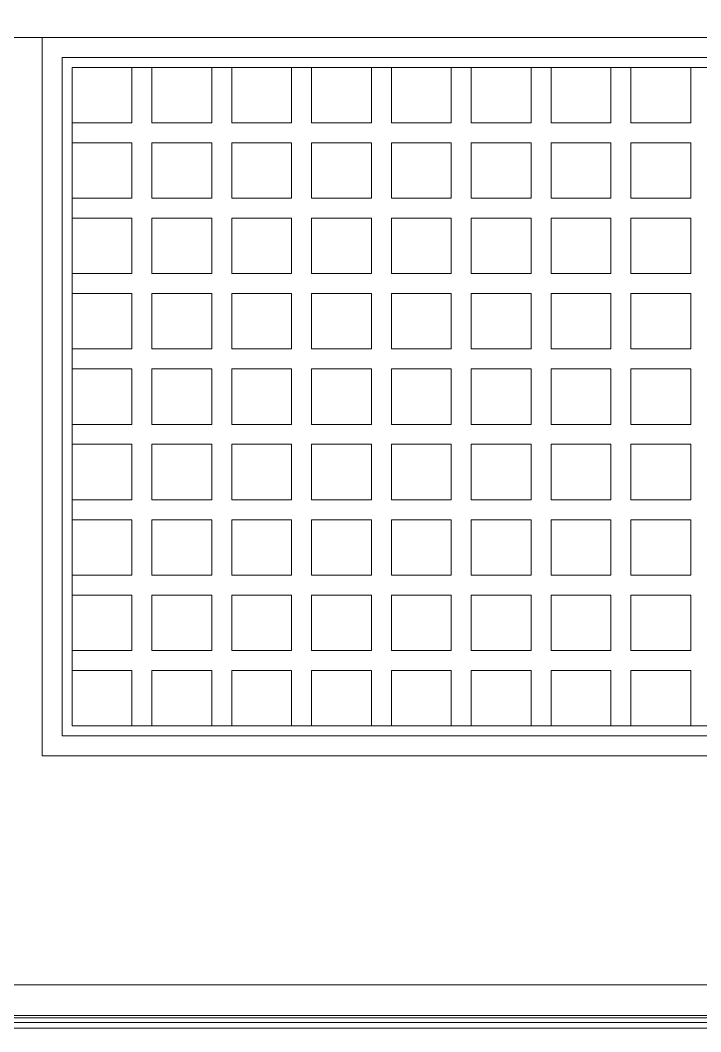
# Model space of a CAD drawing. Header units: millimetres. Extents: x 3554773 to 3850347, y -1853213 to -1653133.
# Drawn here: x 3575784 to 3582679, y -1706796 to -1696545 of the extents above; entities that cross this region are included whole.
import ezdxf

# ---------------------------------------------------------------- set-up
doc = ezdxf.new("R2010")
doc.units = ezdxf.units.MM
doc.header["$MEASUREMENT"] = 0
doc.set_wipeout_variables(frame=1)
doc.linetypes.add('Wipeout_Contour', pattern=[1000, 0, -1000])
doc.layers.add('Structural - Bearing', color=7, linetype='Continuous')
for name, color, linetype, lineweight, true_color in [('Structural - Bearing_Pen_No__3', 7, 'Continuous', 18, 0xff6600), ('Structural - Bearing_Pen_No__87', 7, 'Continuous', 20, 0x6a6a6a), ('Structural - Bearing_Pen_No__90', 7, 'Continuous', 20, 0x00bfbf)]:
    doc.layers.add(name, color=color, linetype=linetype, lineweight=lineweight, true_color=true_color)

msp = doc.modelspace()

# ---------------------------------------------------------------- wipeouts: each hides what was drawn before it
at = {"color": 254, "linetype": 'Wipeout_Contour', "lineweight": 0, "ltscale": 16237779.40651914}
msp.add_wipeout([(3567378, -1706760), (3567378, -1706796), (3591239, -1706796), (3591239, -1706760)], dxfattribs=at).dxf.layer = 'Structural - Bearing'

# ---------------------------------------------------------------- next in the draw order: wipeouts: each hides what was drawn before it
at = {"color": 254, "linetype": 'Wipeout_Contour', "lineweight": 0, "ltscale": 16237755.21711106}
msp.add_wipeout([(3591239, -1706702), (3567359, -1706702), (3567378, -1706760), (3591239, -1706760)], dxfattribs=at).dxf.layer = 'Structural - Bearing'

# ---------------------------------------------------------------- next in the draw order: linework, layer by layer
at = {"layer": 'Structural - Bearing_Pen_No__87', "linetype": 'Continuous'}
msp.add_line((3567378, -1706760), (3591239, -1706760), dxfattribs=at)

# ---------------------------------------------------------------- next in the draw order: wipeouts: each hides what was drawn before it
at = {"color": 254, "linetype": 'Wipeout_Contour', "lineweight": 0, "ltscale": 16237719.67609601}
msp.add_wipeout([(3591239, -1706656), (3567318, -1706656), (3567359, -1706702), (3591239, -1706702)], dxfattribs=at).dxf.layer = 'Structural - Bearing'

# ---------------------------------------------------------------- next in the draw order: wipeouts: each hides what was drawn before it
at = {"color": 254, "linetype": 'Wipeout_Contour', "lineweight": 0, "ltscale": 16237682.89286843}
msp.add_wipeout([(3591239, -1706630), (3567262, -1706630), (3567318, -1706656), (3591239, -1706656)], dxfattribs=at).dxf.layer = 'Structural - Bearing'

# ---------------------------------------------------------------- next in the draw order: linework, layer by layer
at = {"layer": 'Structural - Bearing_Pen_No__87', "linetype": 'Continuous'}
msp.add_line((3591239, -1706702), (3567359, -1706702), dxfattribs=at)

# ---------------------------------------------------------------- next in the draw order: wipeouts: each hides what was drawn before it
at = {"color": 254, "linetype": 'Wipeout_Contour', "lineweight": 0, "ltscale": 16237487.79429824}
msp.add_wipeout([(3567011, -1706321), (3567011, -1706630), (3591239, -1706630), (3591239, -1706321)], dxfattribs=at).dxf.layer = 'Structural - Bearing'

# ---------------------------------------------------------------- next in the draw order: linework, layer by layer
at = {"layer": 'Structural - Bearing_Pen_No__87', "linetype": 'Continuous'}
for p, q in [((3591239, -1706630), (3567011, -1706630)), ((3567318, -1706656), (3591239, -1706656))]:
    msp.add_line(p, q, dxfattribs=at)

# ---------------------------------------------------------------- next in the draw order: wipeouts: each hides what was drawn before it
at = {"color": 254, "linetype": 'Wipeout_Contour', "lineweight": 0, "ltscale": 32477398.95021086}
msp.add_wipeout([(3574927, -1696720), (3574927, -1706321), (3591239, -1706321), (3591239, -1696720), (3590161, -1696720), (3590161, -1704000), (3576006, -1704000), (3576006, -1696720)], dxfattribs=at).dxf.layer = 'Structural - Bearing'

# ---------------------------------------------------------------- next in the draw order: linework, layer by layer
at = {"layer": 'Structural - Bearing_Pen_No__87', "linetype": 'Continuous'}
msp.add_line((3591239, -1706321), (3567011, -1706321), dxfattribs=at)

# ---------------------------------------------------------------- next in the draw order: wipeouts: each hides what was drawn before it
at = {"color": 254, "linetype": 'Wipeout_Contour', "lineweight": 0, "ltscale": 16236540.83885354}
msp.add_wipeout([(3574927, -1694900), (3574927, -1696720), (3591239, -1696720), (3591239, -1694900)], dxfattribs=at).dxf.layer = 'Structural - Bearing'
at = {"color": 254, "linetype": 'Wipeout_Contour', "lineweight": 0, "ltscale": 16232210.89674175}
msp.add_wipeout([(3576208, -1696923), (3576006, -1696923), (3576006, -1703798), (3576208, -1703798)], dxfattribs=at).dxf.layer = 'Structural - Bearing'
at = {"color": 254, "linetype": 'Wipeout_Contour', "lineweight": 0, "ltscale": 16232422.37754603}
msp.add_wipeout([(3577724, -1697788), (3577118, -1697788), (3577118, -1698349), (3577724, -1698349)], dxfattribs=at).dxf.layer = 'Structural - Bearing'
at = {"color": 254, "linetype": 'Wipeout_Contour', "lineweight": 0, "ltscale": 16233146.34781545}
msp.add_wipeout([(3577927, -1697788), (3577927, -1698349), (3578533, -1698349), (3578533, -1697788)], dxfattribs=at).dxf.layer = 'Structural - Bearing'
at = {"color": 254, "linetype": 'Wipeout_Contour', "lineweight": 0, "ltscale": 16233870.32522223}
msp.add_wipeout([(3579342, -1697788), (3578736, -1697788), (3578736, -1698349), (3579342, -1698349)], dxfattribs=at).dxf.layer = 'Structural - Bearing'
at = {"color": 254, "linetype": 'Wipeout_Contour', "lineweight": 0, "ltscale": 16234594.30978681}
msp.add_wipeout([(3580151, -1697788), (3579544, -1697788), (3579544, -1698349), (3580151, -1698349)], dxfattribs=at).dxf.layer = 'Structural - Bearing'
at = {"color": 254, "linetype": 'Wipeout_Contour', "lineweight": 0, "ltscale": 16235318.30148653}
msp.add_wipeout([(3580960, -1697788), (3580353, -1697788), (3580353, -1698349), (3580960, -1698349)], dxfattribs=at).dxf.layer = 'Structural - Bearing'
at = {"color": 254, "linetype": 'Wipeout_Contour', "lineweight": 0, "ltscale": 16236042.30029968}
msp.add_wipeout([(3581769, -1697788), (3581162, -1697788), (3581162, -1698349), (3581769, -1698349)], dxfattribs=at).dxf.layer = 'Structural - Bearing'
at = {"color": 254, "linetype": 'Wipeout_Contour', "lineweight": 0, "ltscale": 16236766.30615601}
msp.add_wipeout([(3581971, -1698349), (3582578, -1698349), (3582578, -1697788), (3581971, -1697788)], dxfattribs=at).dxf.layer = 'Structural - Bearing'
at = {"color": 254, "linetype": 'Wipeout_Contour', "lineweight": 0, "ltscale": 16232743.88091555}
msp.add_wipeout([(3577118, -1698552), (3577118, -1699113), (3577724, -1699113), (3577724, -1698552)], dxfattribs=at).dxf.layer = 'Structural - Bearing'
at = {"color": 254, "linetype": 'Wipeout_Contour', "lineweight": 0, "ltscale": 16233467.83684676}
msp.add_wipeout([(3577927, -1699113), (3578533, -1699113), (3578533, -1698552), (3577927, -1698552)], dxfattribs=at).dxf.layer = 'Structural - Bearing'
at = {"color": 254, "linetype": 'Wipeout_Contour', "lineweight": 0, "ltscale": 16234191.79991647}
msp.add_wipeout([(3579342, -1698552), (3578736, -1698552), (3578736, -1699113), (3579342, -1699113)], dxfattribs=at).dxf.layer = 'Structural - Bearing'
at = {"color": 254, "linetype": 'Wipeout_Contour', "lineweight": 0, "ltscale": 16234915.77012372}
msp.add_wipeout([(3579544, -1699113), (3580151, -1699113), (3580151, -1698552), (3579544, -1698552)], dxfattribs=at).dxf.layer = 'Structural - Bearing'
at = {"color": 254, "linetype": 'Wipeout_Contour', "lineweight": 0, "ltscale": 16235639.74746756}
msp.add_wipeout([(3580353, -1698552), (3580353, -1699113), (3580960, -1699113), (3580960, -1698552)], dxfattribs=at).dxf.layer = 'Structural - Bearing'
at = {"color": 254, "linetype": 'Wipeout_Contour', "lineweight": 0, "ltscale": 16236363.73194705}
msp.add_wipeout([(3581769, -1698552), (3581162, -1698552), (3581162, -1699113), (3581769, -1699113)], dxfattribs=at).dxf.layer = 'Structural - Bearing'
at = {"color": 254, "linetype": 'Wipeout_Contour', "lineweight": 0, "ltscale": 16237087.72347086}
msp.add_wipeout([(3582578, -1698552), (3581971, -1698552), (3581971, -1699113), (3582578, -1699113)], dxfattribs=at).dxf.layer = 'Structural - Bearing'
at = {"color": 254, "linetype": 'Wipeout_Contour', "lineweight": 0, "ltscale": 16233065.41308431}
msp.add_wipeout([(3577724, -1699316), (3577118, -1699316), (3577118, -1699877), (3577724, -1699877)], dxfattribs=at).dxf.layer = 'Structural - Bearing'
at = {"color": 254, "linetype": 'Wipeout_Contour', "lineweight": 0, "ltscale": 16233789.35467659}
msp.add_wipeout([(3577927, -1699877), (3578533, -1699877), (3578533, -1699316), (3577927, -1699316)], dxfattribs=at).dxf.layer = 'Structural - Bearing'
at = {"color": 254, "linetype": 'Wipeout_Contour', "lineweight": 0, "ltscale": 16234513.30340851}
msp.add_wipeout([(3578736, -1699877), (3579342, -1699877), (3579342, -1699316), (3578736, -1699316)], dxfattribs=at).dxf.layer = 'Structural - Bearing'
at = {"color": 254, "linetype": 'Wipeout_Contour', "lineweight": 0, "ltscale": 16235237.2593005}
msp.add_wipeout([(3579544, -1699316), (3579544, -1699877), (3580151, -1699877), (3580151, -1699316)], dxfattribs=at).dxf.layer = 'Structural - Bearing'
at = {"color": 254, "linetype": 'Wipeout_Contour', "lineweight": 0, "ltscale": 16235961.22232991}
msp.add_wipeout([(3580353, -1699877), (3580960, -1699877), (3580960, -1699316), (3580353, -1699316)], dxfattribs=at).dxf.layer = 'Structural - Bearing'
at = {"color": 254, "linetype": 'Wipeout_Contour', "lineweight": 0, "ltscale": 16236685.19247502}
msp.add_wipeout([(3581769, -1699316), (3581162, -1699316), (3581162, -1699877), (3581769, -1699877)], dxfattribs=at).dxf.layer = 'Structural - Bearing'
at = {"color": 254, "linetype": 'Wipeout_Contour', "lineweight": 0, "ltscale": 16237409.16966559}
msp.add_wipeout([(3581971, -1699877), (3582578, -1699877), (3582578, -1699316), (3581971, -1699316)], dxfattribs=at).dxf.layer = 'Structural - Bearing'
at = {"color": 254, "linetype": 'Wipeout_Contour', "lineweight": 0, "ltscale": 16233386.97405058}
msp.add_wipeout([(3577118, -1700079), (3577118, -1700641), (3577724, -1700641), (3577724, -1700079)], dxfattribs=at).dxf.layer = 'Structural - Bearing'
at = {"color": 254, "linetype": 'Wipeout_Contour', "lineweight": 0, "ltscale": 16234110.90130322}
msp.add_wipeout([(3577927, -1700079), (3577927, -1700641), (3578533, -1700641), (3578533, -1700079)], dxfattribs=at).dxf.layer = 'Structural - Bearing'
at = {"color": 254, "linetype": 'Wipeout_Contour', "lineweight": 0, "ltscale": 16234834.83569663}
msp.add_wipeout([(3578736, -1700079), (3578736, -1700641), (3579342, -1700641), (3579342, -1700079)], dxfattribs=at).dxf.layer = 'Structural - Bearing'
at = {"color": 254, "linetype": 'Wipeout_Contour', "lineweight": 0, "ltscale": 16235558.77720847}
msp.add_wipeout([(3579544, -1700079), (3579544, -1700641), (3580151, -1700641), (3580151, -1700079)], dxfattribs=at).dxf.layer = 'Structural - Bearing'
at = {"color": 254, "linetype": 'Wipeout_Contour', "lineweight": 0, "ltscale": 16236282.72585947}
msp.add_wipeout([(3580353, -1700641), (3580960, -1700641), (3580960, -1700079), (3580353, -1700079)], dxfattribs=at).dxf.layer = 'Structural - Bearing'
at = {"color": 254, "linetype": 'Wipeout_Contour', "lineweight": 0, "ltscale": 16237006.68166949}
msp.add_wipeout([(3581162, -1700641), (3581769, -1700641), (3581769, -1700079), (3581162, -1700079)], dxfattribs=at).dxf.layer = 'Structural - Bearing'
at = {"color": 254, "linetype": 'Wipeout_Contour', "lineweight": 0, "ltscale": 16237730.64452611}
msp.add_wipeout([(3581971, -1700079), (3581971, -1700641), (3582578, -1700641), (3582578, -1700079)], dxfattribs=at).dxf.layer = 'Structural - Bearing'
at = {"color": 254, "linetype": 'Wipeout_Contour', "lineweight": 0, "ltscale": 16233708.56372767}
msp.add_wipeout([(3577118, -1700843), (3577118, -1701405), (3577724, -1701405), (3577724, -1700843)], dxfattribs=at).dxf.layer = 'Structural - Bearing'
at = {"color": 254, "linetype": 'Wipeout_Contour', "lineweight": 0, "ltscale": 16234432.47663996}
msp.add_wipeout([(3577927, -1701405), (3578533, -1701405), (3578533, -1700843), (3577927, -1700843)], dxfattribs=at).dxf.layer = 'Structural - Bearing'
at = {"color": 254, "linetype": 'Wipeout_Contour', "lineweight": 0, "ltscale": 16235156.39669415}
msp.add_wipeout([(3579342, -1700843), (3578736, -1700843), (3578736, -1701405), (3579342, -1701405)], dxfattribs=at).dxf.layer = 'Structural - Bearing'
at = {"color": 254, "linetype": 'Wipeout_Contour', "lineweight": 0, "ltscale": 16235880.3238679}
msp.add_wipeout([(3579544, -1701405), (3580151, -1701405), (3580151, -1700843), (3579544, -1700843)], dxfattribs=at).dxf.layer = 'Structural - Bearing'
at = {"color": 254, "linetype": 'Wipeout_Contour', "lineweight": 0, "ltscale": 16236604.25818197}
msp.add_wipeout([(3580353, -1700843), (3580353, -1701405), (3580960, -1701405), (3580960, -1700843)], dxfattribs=at).dxf.layer = 'Structural - Bearing'
at = {"color": 254, "linetype": 'Wipeout_Contour', "lineweight": 0, "ltscale": 16237328.19965617}
msp.add_wipeout([(3581162, -1701405), (3581769, -1701405), (3581769, -1700843), (3581162, -1700843)], dxfattribs=at).dxf.layer = 'Structural - Bearing'
at = {"color": 254, "linetype": 'Wipeout_Contour', "lineweight": 0, "ltscale": 16238052.14817813}
msp.add_wipeout([(3582578, -1700843), (3581971, -1700843), (3581971, -1701405), (3582578, -1701405)], dxfattribs=at).dxf.layer = 'Structural - Bearing'
at = {"color": 254, "linetype": 'Wipeout_Contour', "lineweight": 0, "ltscale": 16234030.18228384}
msp.add_wipeout([(3577118, -1702169), (3577724, -1702169), (3577724, -1701607), (3577118, -1701607)], dxfattribs=at).dxf.layer = 'Structural - Bearing'
at = {"color": 254, "linetype": 'Wipeout_Contour', "lineweight": 0, "ltscale": 16234754.08085505}
msp.add_wipeout([(3578533, -1701607), (3577927, -1701607), (3577927, -1702169), (3578533, -1702169)], dxfattribs=at).dxf.layer = 'Structural - Bearing'
at = {"color": 254, "linetype": 'Wipeout_Contour', "lineweight": 0, "ltscale": 16235477.98656931}
msp.add_wipeout([(3578736, -1701607), (3578736, -1702169), (3579342, -1702169), (3579342, -1701607)], dxfattribs=at).dxf.layer = 'Structural - Bearing'
at = {"color": 254, "linetype": 'Wipeout_Contour', "lineweight": 0, "ltscale": 16236201.89942566}
msp.add_wipeout([(3580151, -1701607), (3579544, -1701607), (3579544, -1702169), (3580151, -1702169)], dxfattribs=at).dxf.layer = 'Structural - Bearing'
at = {"color": 254, "linetype": 'Wipeout_Contour', "lineweight": 0, "ltscale": 16236925.81942315}
msp.add_wipeout([(3580353, -1702169), (3580960, -1702169), (3580960, -1701607), (3580353, -1701607)], dxfattribs=at).dxf.layer = 'Structural - Bearing'
at = {"color": 254, "linetype": 'Wipeout_Contour', "lineweight": 0, "ltscale": 16237649.74656083}
msp.add_wipeout([(3581769, -1701607), (3581162, -1701607), (3581162, -1702169), (3581769, -1702169)], dxfattribs=at).dxf.layer = 'Structural - Bearing'
at = {"color": 254, "linetype": 'Wipeout_Contour', "lineweight": 0, "ltscale": 16238373.68074739}
msp.add_wipeout([(3581971, -1702169), (3582578, -1702169), (3582578, -1701607), (3581971, -1701607)], dxfattribs=at).dxf.layer = 'Structural - Bearing'
at = {"color": 254, "linetype": 'Wipeout_Contour', "lineweight": 0, "ltscale": 16234351.82963241}
msp.add_wipeout([(3577118, -1702933), (3577724, -1702933), (3577724, -1702371), (3577118, -1702371)], dxfattribs=at).dxf.layer = 'Structural - Bearing'
at = {"color": 254, "linetype": 'Wipeout_Contour', "lineweight": 0, "ltscale": 16235075.71386182}
msp.add_wipeout([(3577927, -1702933), (3578533, -1702933), (3578533, -1702371), (3577927, -1702371)], dxfattribs=at).dxf.layer = 'Structural - Bearing'
at = {"color": 254, "linetype": 'Wipeout_Contour', "lineweight": 0, "ltscale": 16235799.60523542}
msp.add_wipeout([(3578736, -1702371), (3578736, -1702933), (3579342, -1702933), (3579342, -1702371)], dxfattribs=at).dxf.layer = 'Structural - Bearing'
at = {"color": 254, "linetype": 'Wipeout_Contour', "lineweight": 0, "ltscale": 16236523.50373086}
msp.add_wipeout([(3579544, -1702933), (3580151, -1702933), (3580151, -1702371), (3579544, -1702371)], dxfattribs=at).dxf.layer = 'Structural - Bearing'
at = {"color": 254, "linetype": 'Wipeout_Contour', "lineweight": 0, "ltscale": 16237247.40936888}
msp.add_wipeout([(3580353, -1702933), (3580960, -1702933), (3580960, -1702371), (3580353, -1702371)], dxfattribs=at).dxf.layer = 'Structural - Bearing'
at = {"color": 254, "linetype": 'Wipeout_Contour', "lineweight": 0, "ltscale": 16237971.32216932}
msp.add_wipeout([(3581162, -1702933), (3581769, -1702933), (3581769, -1702371), (3581162, -1702371)], dxfattribs=at).dxf.layer = 'Structural - Bearing'
at = {"color": 254, "linetype": 'Wipeout_Contour', "lineweight": 0, "ltscale": 16238695.24201978}
msp.add_wipeout([(3582578, -1702371), (3581971, -1702371), (3581971, -1702933), (3582578, -1702933)], dxfattribs=at).dxf.layer = 'Structural - Bearing'

# ---------------------------------------------------------------- next in the draw order: linework, layer by layer
at = {"layer": 'Structural - Bearing_Pen_No__3', "linetype": 'Continuous'}
for p, q in [((3577118, -1697788), (3577724, -1697788)), ((3577118, -1697788), (3577118, -1698349)), ((3577724, -1698349), (3577724, -1697788)), ((3577927, -1697788), (3578533, -1697788)), ((3577927, -1697788), (3577927, -1698349)), ((3578533, -1698349), (3578533, -1697788)), ((3578736, -1697788), (3579342, -1697788)), ((3578736, -1697788), (3578736, -1698349)), ((3579342, -1698349), (3579342, -1697788)), ((3579544, -1697788), (3580151, -1697788)), ((3579544, -1697788), (3579544, -1698349)), ((3580151, -1698349), (3580151, -1697788)), ((3580353, -1697788), (3580960, -1697788)), ((3580353, -1697788), (3580353, -1698349)), ((3580960, -1698349), (3580960, -1697788)), ((3581162, -1697788), (3581769, -1697788)), ((3581162, -1697788), (3581162, -1698349)), ((3581769, -1698349), (3581769, -1697788)), ((3581971, -1697788), (3582578, -1697788)), ((3581971, -1697788), (3581971, -1698349)), ((3582578, -1698349), (3582578, -1697788)), ((3577724, -1698349), (3577118, -1698349)), ((3578533, -1698349), (3577927, -1698349)), ((3579342, -1698349), (3578736, -1698349)), ((3580151, -1698349), (3579544, -1698349)), ((3580960, -1698349), (3580353, -1698349)), ((3581769, -1698349), (3581162, -1698349)), ((3582578, -1698349), (3581971, -1698349)), ((3577118, -1698552), (3577118, -1699113)), ((3577724, -1698552), (3577118, -1698552)), ((3577724, -1699113), (3577724, -1698552)), ((3577927, -1698552), (3577927, -1699113)), ((3578533, -1698552), (3577927, -1698552)), ((3578533, -1699113), (3578533, -1698552)), ((3578736, -1698552), (3578736, -1699113)), ((3579342, -1698552), (3578736, -1698552)), ((3579342, -1699113), (3579342, -1698552)), ((3579544, -1698552), (3579544, -1699113)), ((3580151, -1698552), (3579544, -1698552)), ((3580151, -1699113), (3580151, -1698552)), ((3580353, -1698552), (3580353, -1699113)), ((3580960, -1698552), (3580353, -1698552)), ((3580960, -1699113), (3580960, -1698552)), ((3581162, -1698552), (3581162, -1699113)), ((3581769, -1698552), (3581162, -1698552)), ((3581769, -1699113), (3581769, -1698552)), ((3581971, -1698552), (3581971, -1699113)), ((3582578, -1698552), (3581971, -1698552)), ((3582578, -1699113), (3582578, -1698552)), ((3577724, -1699113), (3577118, -1699113)), ((3578533, -1699113), (3577927, -1699113)), ((3579342, -1699113), (3578736, -1699113)), ((3580151, -1699113), (3579544, -1699113)), ((3580960, -1699113), (3580353, -1699113)), ((3581769, -1699113), (3581162, -1699113)), ((3582578, -1699113), (3581971, -1699113)), ((3577118, -1699316), (3577118, -1699877)), ((3577724, -1699316), (3577118, -1699316)), ((3577724, -1699877), (3577724, -1699316)), ((3577927, -1699316), (3577927, -1699877)), ((3578533, -1699316), (3577927, -1699316)), ((3578533, -1699877), (3578533, -1699316)), ((3578736, -1699316), (3578736, -1699877)), ((3579342, -1699316), (3578736, -1699316)), ((3579342, -1699877), (3579342, -1699316)), ((3579544, -1699316), (3579544, -1699877)), ((3580151, -1699316), (3579544, -1699316)), ((3580151, -1699877), (3580151, -1699316)), ((3580353, -1699316), (3580353, -1699877)), ((3580960, -1699316), (3580353, -1699316)), ((3580960, -1699877), (3580960, -1699316)), ((3581162, -1699316), (3581162, -1699877)), ((3581769, -1699316), (3581162, -1699316)), ((3581769, -1699877), (3581769, -1699316)), ((3581971, -1699316), (3581971, -1699877)), ((3582578, -1699316), (3581971, -1699316)), ((3582578, -1699877), (3582578, -1699316)), ((3577724, -1699877), (3577118, -1699877)), ((3578533, -1699877), (3577927, -1699877)), ((3579342, -1699877), (3578736, -1699877)), ((3580151, -1699877), (3579544, -1699877)), ((3580960, -1699877), (3580353, -1699877)), ((3581769, -1699877), (3581162, -1699877)), ((3582578, -1699877), (3581971, -1699877)), ((3577118, -1700079), (3577118, -1700641)), ((3577724, -1700079), (3577118, -1700079)), ((3577724, -1700641), (3577724, -1700079)), ((3577927, -1700079), (3577927, -1700641)), ((3578533, -1700079), (3577927, -1700079)), ((3578533, -1700641), (3578533, -1700079)), ((3578736, -1700079), (3578736, -1700641)), ((3579342, -1700079), (3578736, -1700079)), ((3579342, -1700641), (3579342, -1700079)), ((3579544, -1700079), (3579544, -1700641)), ((3580151, -1700079), (3579544, -1700079)), ((3580151, -1700641), (3580151, -1700079)), ((3580353, -1700079), (3580353, -1700641)), ((3580960, -1700079), (3580353, -1700079)), ((3580960, -1700641), (3580960, -1700079)), ((3581162, -1700079), (3581162, -1700641)), ((3581769, -1700079), (3581162, -1700079)), ((3581769, -1700641), (3581769, -1700079)), ((3581971, -1700079), (3581971, -1700641)), ((3582578, -1700079), (3581971, -1700079)), ((3582578, -1700641), (3582578, -1700079)), ((3577724, -1700641), (3577118, -1700641)), ((3578533, -1700641), (3577927, -1700641)), ((3579342, -1700641), (3578736, -1700641)), ((3580151, -1700641), (3579544, -1700641)), ((3580960, -1700641), (3580353, -1700641)), ((3581769, -1700641), (3581162, -1700641)), ((3582578, -1700641), (3581971, -1700641)), ((3577118, -1700843), (3577118, -1701405)), ((3577724, -1700843), (3577118, -1700843)), ((3577724, -1701405), (3577724, -1700843)), ((3577927, -1700843), (3577927, -1701405)), ((3578533, -1700843), (3577927, -1700843)), ((3578533, -1701405), (3578533, -1700843)), ((3578736, -1700843), (3578736, -1701405)), ((3579342, -1700843), (3578736, -1700843)), ((3579342, -1701405), (3579342, -1700843)), ((3579544, -1700843), (3579544, -1701405)), ((3580151, -1700843), (3579544, -1700843)), ((3580151, -1701405), (3580151, -1700843)), ((3580353, -1700843), (3580353, -1701405)), ((3580960, -1700843), (3580353, -1700843)), ((3580960, -1701405), (3580960, -1700843)), ((3581162, -1700843), (3581162, -1701405)), ((3581769, -1700843), (3581162, -1700843)), ((3581769, -1701405), (3581769, -1700843)), ((3581971, -1700843), (3581971, -1701405)), ((3582578, -1700843), (3581971, -1700843)), ((3582578, -1701405), (3582578, -1700843)), ((3577724, -1701405), (3577118, -1701405)), ((3578533, -1701405), (3577927, -1701405)), ((3579342, -1701405), (3578736, -1701405)), ((3580151, -1701405), (3579544, -1701405)), ((3580960, -1701405), (3580353, -1701405)), ((3581769, -1701405), (3581162, -1701405)), ((3582578, -1701405), (3581971, -1701405)), ((3577118, -1701607), (3577118, -1702169)), ((3577724, -1701607), (3577118, -1701607)), ((3577724, -1702169), (3577724, -1701607)), ((3577927, -1701607), (3577927, -1702169)), ((3578533, -1701607), (3577927, -1701607)), ((3578533, -1702169), (3578533, -1701607)), ((3578736, -1701607), (3578736, -1702169)), ((3579342, -1701607), (3578736, -1701607)), ((3579342, -1702169), (3579342, -1701607)), ((3579544, -1701607), (3579544, -1702169)), ((3580151, -1701607), (3579544, -1701607)), ((3580151, -1702169), (3580151, -1701607)), ((3580353, -1701607), (3580353, -1702169)), ((3580960, -1701607), (3580353, -1701607)), ((3580960, -1702169), (3580960, -1701607)), ((3581162, -1701607), (3581162, -1702169)), ((3581769, -1701607), (3581162, -1701607)), ((3581769, -1702169), (3581769, -1701607)), ((3581971, -1701607), (3581971, -1702169)), ((3582578, -1701607), (3581971, -1701607)), ((3582578, -1702169), (3582578, -1701607)), ((3577724, -1702169), (3577118, -1702169)), ((3578533, -1702169), (3577927, -1702169)), ((3579342, -1702169), (3578736, -1702169)), ((3580151, -1702169), (3579544, -1702169)), ((3580960, -1702169), (3580353, -1702169)), ((3581769, -1702169), (3581162, -1702169)), ((3582578, -1702169), (3581971, -1702169)), ((3577118, -1702371), (3577118, -1702933)), ((3577724, -1702371), (3577118, -1702371)), ((3577724, -1702933), (3577724, -1702371)), ((3577927, -1702371), (3577927, -1702933)), ((3578533, -1702371), (3577927, -1702371)), ((3578533, -1702933), (3578533, -1702371)), ((3578736, -1702371), (3578736, -1702933)), ((3579342, -1702371), (3578736, -1702371)), ((3579342, -1702933), (3579342, -1702371)), ((3579544, -1702371), (3579544, -1702933)), ((3580151, -1702371), (3579544, -1702371)), ((3580151, -1702933), (3580151, -1702371)), ((3580353, -1702371), (3580353, -1702933)), ((3580960, -1702371), (3580353, -1702371)), ((3580960, -1702933), (3580960, -1702371)), ((3581162, -1702371), (3581162, -1702933)), ((3581769, -1702371), (3581162, -1702371)), ((3581769, -1702933), (3581769, -1702371)), ((3581971, -1702371), (3581971, -1702933)), ((3582578, -1702371), (3581971, -1702371)), ((3582578, -1702933), (3582578, -1702371)), ((3577724, -1702933), (3577118, -1702933)), ((3578533, -1702933), (3577927, -1702933)), ((3579342, -1702933), (3578736, -1702933)), ((3580151, -1702933), (3579544, -1702933)), ((3580960, -1702933), (3580353, -1702933)), ((3581769, -1702933), (3581162, -1702933)), ((3582578, -1702933), (3581971, -1702933))]:
    msp.add_line(p, q, dxfattribs=at)

# ---------------------------------------------------------------- next in the draw order: wipeouts: each hides what was drawn before it
at = {"color": 254, "linetype": 'Wipeout_Contour', "lineweight": 0, "ltscale": 24355470.69614352}
msp.add_wipeout([(3576006, -1696923), (3576208, -1696923), (3589958, -1696923), (3590161, -1696923), (3590161, -1696720), (3576006, -1696720)], dxfattribs=at).dxf.layer = 'Structural - Bearing'
at = {"color": 254, "linetype": 'Wipeout_Contour', "lineweight": 0, "ltscale": 16232346.61340571}
msp.add_wipeout([(3576309, -1697024), (3576208, -1697024), (3576208, -1703697), (3576309, -1703697)], dxfattribs=at).dxf.layer = 'Structural - Bearing'
at = {"color": 254, "linetype": 'Wipeout_Contour', "lineweight": 0, "ltscale": 24359894.85454555}
msp.add_wipeout([(3576006, -1704000), (3590161, -1704000), (3590161, -1703798), (3589958, -1703798), (3576208, -1703798), (3576006, -1703798)], dxfattribs=at).dxf.layer = 'Structural - Bearing'

# ---------------------------------------------------------------- next in the draw order: linework, layer by layer
at = {"layer": 'Structural - Bearing_Pen_No__3', "linetype": 'Continuous'}
for p, q in [((3576006, -1696720), (3590161, -1696720)), ((3576006, -1696923), (3576006, -1696720)), ((3576006, -1703798), (3576006, -1696923)), ((3576006, -1704000), (3576006, -1703798)), ((3590161, -1704000), (3576006, -1704000))]:
    msp.add_line(p, q, dxfattribs=at)
at = {"layer": 'Structural - Bearing_Pen_No__90', "linetype": 'Continuous'}
msp.add_line((3574927, -1696720), (3576006, -1696720), dxfattribs=at)

# ---------------------------------------------------------------- next in the draw order: wipeouts: each hides what was drawn before it
at = {"color": 254, "linetype": 'Wipeout_Contour', "lineweight": 0, "ltscale": 24355555.73877787}
msp.add_wipeout([(3576208, -1697024), (3576309, -1697024), (3589857, -1697024), (3589958, -1697024), (3589958, -1696923), (3576208, -1696923)], dxfattribs=at).dxf.layer = 'Structural - Bearing'
at = {"color": 254, "linetype": 'Wipeout_Contour', "lineweight": 0, "ltscale": 16231698.41441494}
msp.add_wipeout([(3576309, -1697788), (3576309, -1698349), (3576916, -1698349), (3576916, -1697788)], dxfattribs=at).dxf.layer = 'Structural - Bearing'
at = {"color": 254, "linetype": 'Wipeout_Contour', "lineweight": 0, "ltscale": 16232019.93212381}
msp.add_wipeout([(3576309, -1698552), (3576309, -1699113), (3576916, -1699113), (3576916, -1698552)], dxfattribs=at).dxf.layer = 'Structural - Bearing'
at = {"color": 254, "linetype": 'Wipeout_Contour', "lineweight": 0, "ltscale": 16232341.47863263}
msp.add_wipeout([(3576309, -1699877), (3576916, -1699877), (3576916, -1699316), (3576309, -1699316)], dxfattribs=at).dxf.layer = 'Structural - Bearing'
at = {"color": 254, "linetype": 'Wipeout_Contour', "lineweight": 0, "ltscale": 16232663.05393968}
msp.add_wipeout([(3576309, -1700641), (3576916, -1700641), (3576916, -1700079), (3576309, -1700079)], dxfattribs=at).dxf.layer = 'Structural - Bearing'
at = {"color": 254, "linetype": 'Wipeout_Contour', "lineweight": 0, "ltscale": 16232984.65795827}
msp.add_wipeout([(3576309, -1700843), (3576309, -1701405), (3576916, -1701405), (3576916, -1700843)], dxfattribs=at).dxf.layer = 'Structural - Bearing'
at = {"color": 254, "linetype": 'Wipeout_Contour', "lineweight": 0, "ltscale": 16233306.29085665}
msp.add_wipeout([(3576309, -1702169), (3576916, -1702169), (3576916, -1701607), (3576309, -1701607)], dxfattribs=at).dxf.layer = 'Structural - Bearing'
at = {"color": 254, "linetype": 'Wipeout_Contour', "lineweight": 0, "ltscale": 16233627.95254814}
msp.add_wipeout([(3576916, -1702371), (3576309, -1702371), (3576309, -1702933), (3576916, -1702933)], dxfattribs=at).dxf.layer = 'Structural - Bearing'
at = {"color": 254, "linetype": 'Wipeout_Contour', "lineweight": 0, "ltscale": 24359809.70443805}
msp.add_wipeout([(3576208, -1703697), (3576208, -1703798), (3589958, -1703798), (3589958, -1703697), (3589857, -1703697), (3576309, -1703697)], dxfattribs=at).dxf.layer = 'Structural - Bearing'

# ---------------------------------------------------------------- next in the draw order: linework, layer by layer
at = {"layer": 'Structural - Bearing_Pen_No__3', "linetype": 'Continuous'}
for p, q in [((3576208, -1696923), (3576208, -1703798)), ((3589958, -1696923), (3576208, -1696923)), ((3576916, -1697788), (3576309, -1697788)), ((3576309, -1698349), (3576309, -1697788)), ((3576916, -1698349), (3576916, -1697788)), ((3576916, -1698349), (3576309, -1698349)), ((3576309, -1698552), (3576309, -1698349)), ((3576916, -1698552), (3576309, -1698552)), ((3576309, -1699113), (3576309, -1698552)), ((3576916, -1699113), (3576916, -1698552)), ((3576309, -1699316), (3576309, -1699113)), ((3576916, -1699113), (3576309, -1699113)), ((3576916, -1699316), (3576309, -1699316)), ((3576309, -1699877), (3576309, -1699316)), ((3576916, -1699877), (3576916, -1699316)), ((3576309, -1700079), (3576309, -1699877)), ((3576916, -1699877), (3576309, -1699877)), ((3576916, -1700079), (3576309, -1700079)), ((3576309, -1700641), (3576309, -1700079)), ((3576916, -1700641), (3576916, -1700079)), ((3576309, -1700843), (3576309, -1700641)), ((3576916, -1700641), (3576309, -1700641)), ((3576916, -1700843), (3576309, -1700843)), ((3576309, -1701405), (3576309, -1700843)), ((3576916, -1701405), (3576916, -1700843)), ((3576309, -1701607), (3576309, -1701405)), ((3576916, -1701405), (3576309, -1701405)), ((3576916, -1701607), (3576309, -1701607)), ((3576309, -1702169), (3576309, -1701607)), ((3576916, -1702169), (3576916, -1701607)), ((3576309, -1702371), (3576309, -1702169)), ((3576916, -1702169), (3576309, -1702169)), ((3576916, -1702371), (3576309, -1702371)), ((3576309, -1702933), (3576309, -1702371)), ((3576916, -1702933), (3576916, -1702371)), ((3576916, -1702933), (3576309, -1702933)), ((3576208, -1703798), (3589958, -1703798))]:
    msp.add_line(p, q, dxfattribs=at)

# ---------------------------------------------------------------- next in the draw order: wipeouts: each hides what was drawn before it
at = {"color": 254, "linetype": 'Wipeout_Contour', "lineweight": 0, "ltscale": 16231376.92550772}
msp.add_wipeout([(3576916, -1697024), (3576309, -1697024), (3576309, -1697585), (3576916, -1697585)], dxfattribs=at).dxf.layer = 'Structural - Bearing'
at = {"color": 254, "linetype": 'Wipeout_Contour', "lineweight": 0, "ltscale": 16232100.90297745}
msp.add_wipeout([(3577118, -1697585), (3577724, -1697585), (3577724, -1697024), (3577118, -1697024)], dxfattribs=at).dxf.layer = 'Structural - Bearing'
at = {"color": 254, "linetype": 'Wipeout_Contour', "lineweight": 0, "ltscale": 16232824.88758436}
msp.add_wipeout([(3577927, -1697024), (3577927, -1697585), (3578533, -1697585), (3578533, -1697024)], dxfattribs=at).dxf.layer = 'Structural - Bearing'
at = {"color": 254, "linetype": 'Wipeout_Contour', "lineweight": 0, "ltscale": 16233548.8793275}
msp.add_wipeout([(3578736, -1697585), (3579342, -1697585), (3579342, -1697024), (3578736, -1697024)], dxfattribs=at).dxf.layer = 'Structural - Bearing'
at = {"color": 254, "linetype": 'Wipeout_Contour', "lineweight": 0, "ltscale": 16234272.87820591}
msp.add_wipeout([(3579544, -1697585), (3580151, -1697585), (3580151, -1697024), (3579544, -1697024)], dxfattribs=at).dxf.layer = 'Structural - Bearing'
at = {"color": 254, "linetype": 'Wipeout_Contour', "lineweight": 0, "ltscale": 16234996.88421863}
msp.add_wipeout([(3580353, -1697585), (3580960, -1697585), (3580960, -1697024), (3580353, -1697024)], dxfattribs=at).dxf.layer = 'Structural - Bearing'
at = {"color": 254, "linetype": 'Wipeout_Contour', "lineweight": 0, "ltscale": 16235720.89734364}
msp.add_wipeout([(3581162, -1697024), (3581162, -1697585), (3581769, -1697585), (3581769, -1697024)], dxfattribs=at).dxf.layer = 'Structural - Bearing'
at = {"color": 254, "linetype": 'Wipeout_Contour', "lineweight": 0, "ltscale": 16236444.91755286}
msp.add_wipeout([(3582578, -1697024), (3581971, -1697024), (3581971, -1697585), (3582578, -1697585)], dxfattribs=at).dxf.layer = 'Structural - Bearing'
at = {"color": 254, "linetype": 'Wipeout_Contour', "lineweight": 0, "ltscale": 16233949.64307352}
msp.add_wipeout([(3576309, -1703697), (3576916, -1703697), (3576916, -1703135), (3576309, -1703135)], dxfattribs=at).dxf.layer = 'Structural - Bearing'
at = {"color": 254, "linetype": 'Wipeout_Contour', "lineweight": 0, "ltscale": 16234673.50581415}
msp.add_wipeout([(3577724, -1703135), (3577118, -1703135), (3577118, -1703697), (3577724, -1703697)], dxfattribs=at).dxf.layer = 'Structural - Bearing'
at = {"color": 254, "linetype": 'Wipeout_Contour', "lineweight": 0, "ltscale": 16235397.37570105}
msp.add_wipeout([(3577927, -1703135), (3577927, -1703697), (3578533, -1703697), (3578533, -1703135)], dxfattribs=at).dxf.layer = 'Structural - Bearing'
at = {"color": 254, "linetype": 'Wipeout_Contour', "lineweight": 0, "ltscale": 16236121.25273329}
msp.add_wipeout([(3578736, -1703697), (3579342, -1703697), (3579342, -1703135), (3578736, -1703135)], dxfattribs=at).dxf.layer = 'Structural - Bearing'
at = {"color": 254, "linetype": 'Wipeout_Contour', "lineweight": 0, "ltscale": 16236845.13688849}
msp.add_wipeout([(3579544, -1703697), (3580151, -1703697), (3580151, -1703135), (3579544, -1703135)], dxfattribs=at).dxf.layer = 'Structural - Bearing'
at = {"color": 254, "linetype": 'Wipeout_Contour', "lineweight": 0, "ltscale": 16237569.0281874}
msp.add_wipeout([(3580353, -1703135), (3580353, -1703697), (3580960, -1703697), (3580960, -1703135)], dxfattribs=at).dxf.layer = 'Structural - Bearing'
at = {"color": 254, "linetype": 'Wipeout_Contour', "lineweight": 0, "ltscale": 16238292.92664989}
msp.add_wipeout([(3581769, -1703135), (3581162, -1703135), (3581162, -1703697), (3581769, -1703697)], dxfattribs=at).dxf.layer = 'Structural - Bearing'
at = {"color": 254, "linetype": 'Wipeout_Contour', "lineweight": 0, "ltscale": 16239016.83216353}
msp.add_wipeout([(3582578, -1703135), (3581971, -1703135), (3581971, -1703697), (3582578, -1703697)], dxfattribs=at).dxf.layer = 'Structural - Bearing'

# ---------------------------------------------------------------- next in the draw order: linework, layer by layer
at = {"layer": 'Structural - Bearing_Pen_No__3', "linetype": 'Continuous'}
for p, q in [((3576309, -1697585), (3576309, -1697024)), ((3576309, -1697024), (3576916, -1697024)), ((3576916, -1697585), (3576916, -1697024)), ((3576916, -1697024), (3577118, -1697024)), ((3577118, -1697024), (3577118, -1697585)), ((3577118, -1697024), (3577724, -1697024)), ((3577724, -1697585), (3577724, -1697024)), ((3577724, -1697024), (3577927, -1697024)), ((3577927, -1697024), (3577927, -1697585)), ((3577927, -1697024), (3578533, -1697024)), ((3578533, -1697585), (3578533, -1697024)), ((3578533, -1697024), (3578736, -1697024)), ((3578736, -1697024), (3578736, -1697585)), ((3578736, -1697024), (3579342, -1697024)), ((3579342, -1697585), (3579342, -1697024)), ((3579342, -1697024), (3579544, -1697024)), ((3579544, -1697024), (3579544, -1697585)), ((3579544, -1697024), (3580151, -1697024)), ((3580151, -1697585), (3580151, -1697024)), ((3580151, -1697024), (3580353, -1697024)), ((3580353, -1697024), (3580353, -1697585)), ((3580353, -1697024), (3580960, -1697024)), ((3580960, -1697585), (3580960, -1697024)), ((3580960, -1697024), (3581162, -1697024)), ((3581162, -1697024), (3581162, -1697585)), ((3581162, -1697024), (3581769, -1697024)), ((3581769, -1697585), (3581769, -1697024)), ((3581769, -1697024), (3581971, -1697024)), ((3581971, -1697024), (3581971, -1697585)), ((3581971, -1697024), (3582578, -1697024)), ((3582578, -1697585), (3582578, -1697024)), ((3582578, -1697024), (3582780, -1697024)), ((3576309, -1697788), (3576309, -1697585)), ((3576916, -1697585), (3576309, -1697585)), ((3577724, -1697585), (3577118, -1697585)), ((3578533, -1697585), (3577927, -1697585)), ((3579342, -1697585), (3578736, -1697585)), ((3580151, -1697585), (3579544, -1697585)), ((3580960, -1697585), (3580353, -1697585)), ((3581769, -1697585), (3581162, -1697585)), ((3582578, -1697585), (3581971, -1697585)), ((3576309, -1703135), (3576309, -1702933)), ((3576916, -1703135), (3576309, -1703135)), ((3576309, -1703697), (3576309, -1703135)), ((3576916, -1703697), (3576916, -1703135)), ((3577724, -1703135), (3577118, -1703135)), ((3577118, -1703135), (3577118, -1703697)), ((3577724, -1703697), (3577724, -1703135)), ((3578533, -1703135), (3577927, -1703135)), ((3577927, -1703135), (3577927, -1703697)), ((3578533, -1703697), (3578533, -1703135)), ((3579342, -1703135), (3578736, -1703135)), ((3578736, -1703135), (3578736, -1703697)), ((3579342, -1703697), (3579342, -1703135)), ((3580151, -1703135), (3579544, -1703135)), ((3579544, -1703135), (3579544, -1703697)), ((3580151, -1703697), (3580151, -1703135)), ((3580960, -1703135), (3580353, -1703135)), ((3580353, -1703135), (3580353, -1703697)), ((3580960, -1703697), (3580960, -1703135)), ((3581769, -1703135), (3581162, -1703135)), ((3581162, -1703135), (3581162, -1703697)), ((3581769, -1703697), (3581769, -1703135)), ((3582578, -1703135), (3581971, -1703135)), ((3581971, -1703135), (3581971, -1703697)), ((3582578, -1703697), (3582578, -1703135)), ((3576916, -1703697), (3576309, -1703697)), ((3577118, -1703697), (3576916, -1703697)), ((3577724, -1703697), (3577118, -1703697)), ((3577927, -1703697), (3577724, -1703697)), ((3578533, -1703697), (3577927, -1703697)), ((3578736, -1703697), (3578533, -1703697)), ((3579342, -1703697), (3578736, -1703697)), ((3579544, -1703697), (3579342, -1703697)), ((3580151, -1703697), (3579544, -1703697)), ((3580353, -1703697), (3580151, -1703697)), ((3580960, -1703697), (3580353, -1703697)), ((3581162, -1703697), (3580960, -1703697)), ((3581769, -1703697), (3581162, -1703697)), ((3581971, -1703697), (3581769, -1703697)), ((3582578, -1703697), (3581971, -1703697)), ((3582780, -1703697), (3582578, -1703697))]:
    msp.add_line(p, q, dxfattribs=at)

doc.saveas('drawing.dxf')
